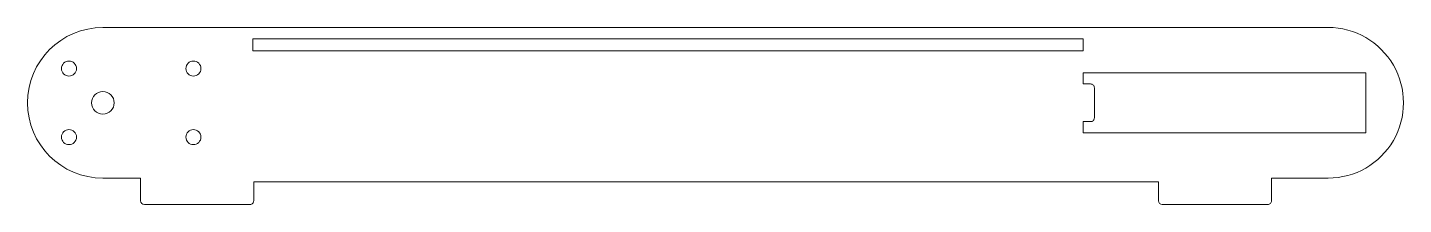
# Model space of a CAD drawing. Extents: x 28 to 392, y 125 to 172.
import ezdxf

# ---------------------------------------------------------------- set-up
doc = ezdxf.new("R2010")
doc.units = 0

msp = doc.modelspace()

# ---------------------------------------------------------------- linework, layer by layer
at = {"color": 1, "lineweight": 13}
for p, q in [((47.5, 172), (372.5, 172)), ((87.300003, 169), (87.300003, 165.800003)), ((87.300003, 169), (307.5, 169)), ((307.5, 165.800003), (307.5, 169)), ((307.5, 165.800003), (87.300003, 165.800003)), ((307.5, 157), (307.5, 160)), ((307.5, 160), (382.5, 160)), ((307.5, 157), (309.5, 157)), ((382.5, 160), (382.5, 144)), ((310.5, 148), (310.5, 156)), ((309.5, 147), (307.5, 147)), ((307.5, 144), (307.5, 147)), ((382.5, 144), (307.5, 144)), ((57.5, 132), (47.5, 132)), ((57.5, 132), (57.5, 126)), ((357.5, 132), (357.5, 126)), ((372.5, 132), (357.5, 132)), ((87.5, 131), (327.5, 131)), ((87.5, 131), (87.5, 126)), ((327.5, 131), (327.5, 126)), ((58.5, 125), (86.5, 125)), ((328.5, 125), (356.5, 125))]:
    msp.add_line(p, q, dxfattribs=at)
for centre, radius in [((38.5, 161.100006), 2), ((71.5, 161.100006), 2), ((47.5, 152), 3), ((38.5, 142.899994), 2), ((71.5, 142.899994), 2)]:
    msp.add_circle(centre, radius, dxfattribs=at)
for centre, radius, start, end in [((47.5, 152), 20, 90.000003, 269.999997), ((372.5, 152), 20, 269.999997, 90.000003), ((309.5, 156), 1, 0, 90.000003), ((309.5, 148), 1, 269.999997, 360), ((58.5, 126), 1, 180.000005, 269.999997), ((86.5, 126), 1, 269.999997, 360), ((328.5, 126), 1, 180.000005, 269.999997), ((356.5, 126), 1, 269.999997, 360)]:
    msp.add_arc(centre, radius, start, end, dxfattribs=at)

doc.saveas('drawing.dxf')
